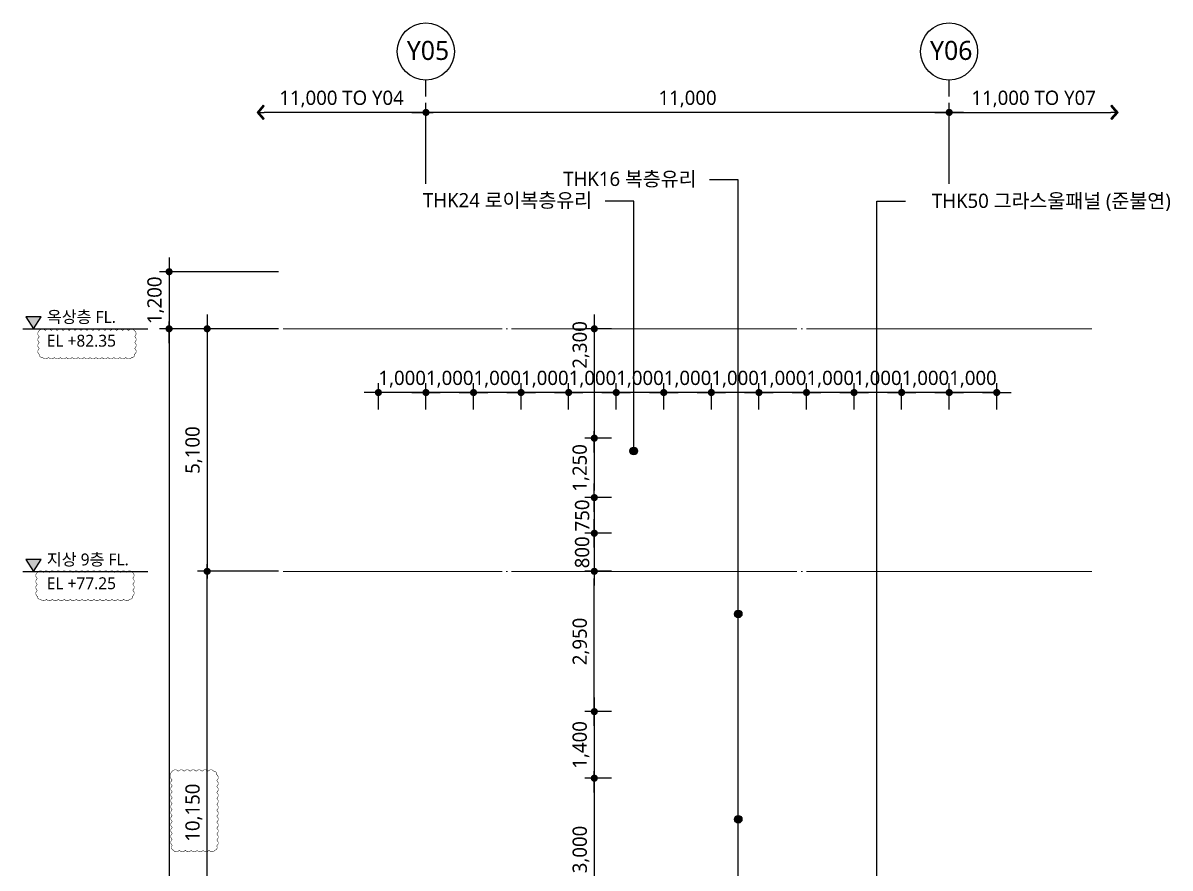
# Model space of a CAD drawing. Header units: millimetres. Extents: x -420989 to -259189, y -1306565 to -1134794.
# Drawn here: x -315923 to -291807, y -1152834 to -1135062 of the extents above; entities that cross this region are included whole.
import ezdxf
from ezdxf.enums import TextEntityAlignment as Align

# ---------------------------------------------------------------- set-up
doc = ezdxf.new("R2010")
doc.units = ezdxf.units.MM
doc.header["$LTSCALE"] = 100
doc.header["$MEASUREMENT"] = 0
doc.linetypes.add('CEN', pattern=[62, 60, -1, 0, -1])
doc.layers.get('0').update_dxf_attribs({"linetype": 'CONTINUOUS'})
for name, color, linetype in [('7-지시선', 7, 'CONTINUOUS'), ('A-DIMS', 7, 'CONTINUOUS'), ('SYMB', 7, 'CONTINUOUS'), ('TEXT', 4, 'CONTINUOUS')]:
    doc.layers.add(name, color=color, linetype=linetype)
for name, color, linetype, lineweight in [('A-AXIS-BUBL', 7, 'CONTINUOUS', 25), ('A-AXIS-LINE', 1, 'CEN', 15), ('A-MKXS-TEXT1', 3, 'CONTINUOUS', 25), ('A-MKXX-SYMB', 7, 'CONTINUOUS', 25), ('A-XXXX-SYMB', 7, 'CONTINUOUS', 25), ('A-XXXX-TXT2', 3, 'CONTINUOUS', 25), ('REV-202205', 20, 'CONTINUOUS', 25)]:
    doc.layers.add(name, color=color, linetype=linetype, lineweight=lineweight)
doc.styles.add('HY울릉도L', font='')
doc.styles.add('맑은고딕', font='malgun.ttf')
doc.styles.get('HY울릉도L').set_extended_font_data('HYwulM')
doc.dimstyles.new('CDIM', dxfattribs={"dimtxt": 3, "dimasz": 1.5, "dimexe": 2, "dimexo": 1, "dimgap": 1, "dimtad": 1, "dimdec": 0, "dimrnd": 0.5, "dimzin": 0, "dimdsep": 32, "dimlunit": 6, "dimtxsty": 'HY울릉도L', "dimblk1": '_CIDOT', "dimblk2": '_CIDOT', "dimsah": 1, "dimcen": 5.5, "dimclrd": 2, "dimclre": 2, "dimclrt": 7, "dimadec": 0, "dimazin": 0, "dimtfac": 1, "dimtdec": 0, "dimtix": 1, "dimtmove": 2, "dimatfit": 1, "dimldrblk": '_CIDOT', "dimfxl": 1, "dimtolj": 1, "dimtzin": 0, "dimlwd": -1, "dimarcsym": 0})

# ---------------------------------------------------------------- blocks, each defined once
blk = doc.blocks.new('_CIDOT')
at = {"color": 0, "linetype": 'ByBlock'}
blk.add_line((2, 0), (-1, 0), dxfattribs=at)
at = {"color": 0, "linetype": 'ByBlock', "const_width": 0.5}
blk.add_lwpolyline([(-0.25, 0, 1), (0.25, 0, 1)], format="xyb", close=True, dxfattribs=at)
blk = doc.blocks.new('*D91')
at = {"layer": 'A-DIMS', "lineweight": -2, "transparency": 16777216}
for p, q in [((-303550, -1150944), (-304111, -1150944)), ((-303550, -1153944), (-304111, -1153944))]:
    blk.add_line(p, q, dxfattribs=at)
at = {"layer": 'A-DIMS', "transparency": 16777216}
blk.add_line((-303911, -1151094), (-303911, -1153794), dxfattribs=at)
at = {"layer": 'A-DIMS', "transparency": 16777216, "xscale": 150, "yscale": 150, "zscale": 150}
for p, rotation in [((-303911, -1150944), 89.99934911765662), ((-303911, -1153944), 269.9993491176566)]:
    blk.add_blockref('_CIDOT', p, dxfattribs=dict(at, rotation=rotation))
at = {"layer": 'A-DIMS', "color": 3, "transparency": 16777216, "insert": (-304191, -1152444), "char_height": 300, "attachment_point": 5, "rotation": 89.9993, "style": '맑은고딕'}
blk.add_mtext('\\A1;3,000', dxfattribs=at)
blk = doc.blocks.new('*D92')
at = {"layer": 'A-DIMS', "lineweight": -2, "transparency": 16777216}
for p, q in [((-303550, -1149544), (-304111, -1149544)), ((-303550, -1150944), (-304111, -1150944))]:
    blk.add_line(p, q, dxfattribs=at)
at = {"layer": 'A-DIMS', "transparency": 16777216}
blk.add_line((-303911, -1149694), (-303911, -1150794), dxfattribs=at)
at = {"layer": 'A-DIMS', "transparency": 16777216, "xscale": 150, "yscale": 150, "zscale": 150}
for p, rotation in [((-303911, -1149544), 89.99934911765662), ((-303911, -1150944), 269.9993491176566)]:
    blk.add_blockref('_CIDOT', p, dxfattribs=dict(at, rotation=rotation))
at = {"layer": 'A-DIMS', "color": 3, "transparency": 16777216, "insert": (-304192, -1150244), "char_height": 300, "attachment_point": 5, "rotation": 89.9993, "style": '맑은고딕'}
blk.add_mtext('\\A1;1,400', dxfattribs=at)
blk = doc.blocks.new('*D93')
at = {"layer": 'A-DIMS', "lineweight": -2, "transparency": 16777216}
for p, q in [((-303550, -1146594), (-304111, -1146594)), ((-303550, -1149544), (-304111, -1149544))]:
    blk.add_line(p, q, dxfattribs=at)
at = {"layer": 'A-DIMS', "transparency": 16777216}
blk.add_line((-303911, -1149394), (-303911, -1146744), dxfattribs=at)
at = {"layer": 'A-DIMS', "transparency": 16777216, "xscale": 150, "yscale": 150, "zscale": 150}
for p, rotation in [((-303911, -1146594), 90), ((-303911, -1149544), 270)]:
    blk.add_blockref('_CIDOT', p, dxfattribs=dict(at, rotation=rotation))
at = {"layer": 'A-DIMS', "color": 3, "transparency": 16777216, "insert": (-304191, -1148069), "char_height": 300, "attachment_point": 5, "rotation": 90, "style": '맑은고딕'}
blk.add_mtext('\\A1;2,950', dxfattribs=at)
blk = doc.blocks.new('*D94')
at = {"layer": 'A-DIMS', "lineweight": -2, "transparency": 16777216}
for p, q in [((-303550, -1143794), (-304111, -1143794)), ((-303550, -1145044), (-304111, -1145044))]:
    blk.add_line(p, q, dxfattribs=at)
at = {"layer": 'A-DIMS', "transparency": 16777216}
blk.add_line((-303911, -1143944), (-303911, -1144894), dxfattribs=at)
at = {"layer": 'A-DIMS', "transparency": 16777216, "xscale": 150, "yscale": 150, "zscale": 150}
for p, rotation in [((-303911, -1143794), 89.99934911765662), ((-303911, -1145044), 269.9993491176566)]:
    blk.add_blockref('_CIDOT', p, dxfattribs=dict(at, rotation=rotation))
at = {"layer": 'A-DIMS', "color": 3, "transparency": 16777216, "insert": (-304192, -1144419), "char_height": 300, "attachment_point": 5, "rotation": 89.9993, "style": '맑은고딕'}
blk.add_mtext('\\A1;1,250', dxfattribs=at)
blk = doc.blocks.new('*D95')
at = {"layer": 'A-DIMS', "transparency": 16777216}
for p, q in [((-303911, -1144894), (-303911, -1144744)), ((-303911, -1145044), (-303911, -1145794)), ((-303911, -1145944), (-303911, -1146094))]:
    blk.add_line(p, q, dxfattribs=at)
at = {"layer": 'A-DIMS', "lineweight": -2, "transparency": 16777216}
for p, q in [((-303550, -1145044), (-304111, -1145044)), ((-303550, -1145794), (-304111, -1145794))]:
    blk.add_line(p, q, dxfattribs=at)
at = {"layer": 'A-DIMS', "transparency": 16777216, "xscale": 150, "yscale": 150, "zscale": 150}
for p, rotation in [((-303911, -1145044), 269.9993491176566), ((-303911, -1145794), 89.9993491176566)]:
    blk.add_blockref('_CIDOT', p, dxfattribs=dict(at, rotation=rotation))
at = {"layer": 'A-DIMS', "color": 3, "transparency": 16777216, "insert": (-304166, -1145419), "char_height": 300, "attachment_point": 5, "rotation": 89.9993, "style": '맑은고딕'}
blk.add_mtext('\\A1;750', dxfattribs=at)
blk = doc.blocks.new('*D98')
at = {"layer": 'A-DIMS', "transparency": 16777216}
for p, q in [((-300600, -1142834), (-300750, -1142834)), ((-299450, -1142834), (-300450, -1142834)), ((-299300, -1142834), (-299150, -1142834))]:
    blk.add_line(p, q, dxfattribs=at)
at = {"layer": 'A-DIMS', "lineweight": -2, "transparency": 16777216}
for p, q in [((-300450, -1143194), (-300450, -1142634)), ((-299450, -1143194), (-299450, -1142634))]:
    blk.add_line(p, q, dxfattribs=at)
at = {"layer": 'A-DIMS', "transparency": 16777216, "xscale": 150, "yscale": 150, "zscale": 150}
blk.add_blockref('_CIDOT', (-300450, -1142834), dxfattribs=at)
at = {"layer": 'A-DIMS', "transparency": 16777216, "xscale": 150, "yscale": 150, "zscale": 150, "rotation": 180}
blk.add_blockref('_CIDOT', (-299450, -1142834), dxfattribs=at)
at = {"layer": 'A-DIMS', "color": 3, "transparency": 16777216, "insert": (-299950, -1142553), "char_height": 300, "attachment_point": 5, "style": '맑은고딕'}
blk.add_mtext('\\A1;1,000', dxfattribs=at)
blk = doc.blocks.new('*D99')
at = {"layer": 'A-DIMS', "transparency": 16777216}
for p, q in [((-299600, -1142834), (-299750, -1142834)), ((-298450, -1142834), (-299450, -1142834)), ((-298300, -1142834), (-298150, -1142834))]:
    blk.add_line(p, q, dxfattribs=at)
at = {"layer": 'A-DIMS', "lineweight": -2, "transparency": 16777216}
for p, q in [((-299450, -1143194), (-299450, -1142634)), ((-298450, -1143194), (-298450, -1142634))]:
    blk.add_line(p, q, dxfattribs=at)
at = {"layer": 'A-DIMS', "transparency": 16777216, "xscale": 150, "yscale": 150, "zscale": 150}
blk.add_blockref('_CIDOT', (-299450, -1142834), dxfattribs=at)
at = {"layer": 'A-DIMS', "transparency": 16777216, "xscale": 150, "yscale": 150, "zscale": 150, "rotation": 180}
blk.add_blockref('_CIDOT', (-298450, -1142834), dxfattribs=at)
at = {"layer": 'A-DIMS', "color": 3, "transparency": 16777216, "insert": (-298950, -1142553), "char_height": 300, "attachment_point": 5, "style": '맑은고딕'}
blk.add_mtext('\\A1;1,000', dxfattribs=at)
blk = doc.blocks.new('*D100')
at = {"layer": 'A-DIMS', "transparency": 16777216}
for p, q in [((-298600, -1142834), (-298750, -1142834)), ((-297450, -1142834), (-298450, -1142834)), ((-297300, -1142834), (-297150, -1142834))]:
    blk.add_line(p, q, dxfattribs=at)
at = {"layer": 'A-DIMS', "lineweight": -2, "transparency": 16777216}
for p, q in [((-298450, -1143194), (-298450, -1142634)), ((-297450, -1143194), (-297450, -1142634))]:
    blk.add_line(p, q, dxfattribs=at)
at = {"layer": 'A-DIMS', "transparency": 16777216, "xscale": 150, "yscale": 150, "zscale": 150}
blk.add_blockref('_CIDOT', (-298450, -1142834), dxfattribs=at)
at = {"layer": 'A-DIMS', "transparency": 16777216, "xscale": 150, "yscale": 150, "zscale": 150, "rotation": 180}
blk.add_blockref('_CIDOT', (-297450, -1142834), dxfattribs=at)
at = {"layer": 'A-DIMS', "color": 3, "transparency": 16777216, "insert": (-297950, -1142553), "char_height": 300, "attachment_point": 5, "style": '맑은고딕'}
blk.add_mtext('\\A1;1,000', dxfattribs=at)
blk = doc.blocks.new('*D101')
at = {"layer": 'A-DIMS', "transparency": 16777216}
for p, q in [((-297600, -1142834), (-297750, -1142834)), ((-296450, -1142834), (-297450, -1142834)), ((-296300, -1142834), (-296150, -1142834))]:
    blk.add_line(p, q, dxfattribs=at)
at = {"layer": 'A-DIMS', "lineweight": -2, "transparency": 16777216}
for p, q in [((-297450, -1143194), (-297450, -1142634)), ((-296450, -1143194), (-296450, -1142634))]:
    blk.add_line(p, q, dxfattribs=at)
at = {"layer": 'A-DIMS', "transparency": 16777216, "xscale": 150, "yscale": 150, "zscale": 150}
blk.add_blockref('_CIDOT', (-297450, -1142834), dxfattribs=at)
at = {"layer": 'A-DIMS', "transparency": 16777216, "xscale": 150, "yscale": 150, "zscale": 150, "rotation": 180}
blk.add_blockref('_CIDOT', (-296450, -1142834), dxfattribs=at)
at = {"layer": 'A-DIMS', "color": 3, "transparency": 16777216, "insert": (-296950, -1142553), "char_height": 300, "attachment_point": 5, "style": '맑은고딕'}
blk.add_mtext('\\A1;1,000', dxfattribs=at)
blk = doc.blocks.new('*D102')
at = {"layer": 'A-DIMS', "transparency": 16777216}
for p, q in [((-307600, -1142834), (-307750, -1142834)), ((-306450, -1142834), (-307450, -1142834)), ((-306300, -1142834), (-306150, -1142834))]:
    blk.add_line(p, q, dxfattribs=at)
at = {"layer": 'A-DIMS', "lineweight": -2, "transparency": 16777216}
for p, q in [((-307450, -1143194), (-307450, -1142634)), ((-306450, -1143194), (-306450, -1142634))]:
    blk.add_line(p, q, dxfattribs=at)
at = {"layer": 'A-DIMS', "transparency": 16777216, "xscale": 150, "yscale": 150, "zscale": 150}
blk.add_blockref('_CIDOT', (-307450, -1142834), dxfattribs=at)
at = {"layer": 'A-DIMS', "transparency": 16777216, "xscale": 150, "yscale": 150, "zscale": 150, "rotation": 180}
blk.add_blockref('_CIDOT', (-306450, -1142834), dxfattribs=at)
at = {"layer": 'A-DIMS', "color": 3, "transparency": 16777216, "insert": (-306950, -1142553), "char_height": 300, "attachment_point": 5, "style": '맑은고딕'}
blk.add_mtext('\\A1;1,000', dxfattribs=at)
blk = doc.blocks.new('*D103')
at = {"layer": 'A-DIMS', "transparency": 16777216}
for p, q in [((-306600, -1142834), (-306750, -1142834)), ((-305450, -1142834), (-306450, -1142834)), ((-305300, -1142834), (-305150, -1142834))]:
    blk.add_line(p, q, dxfattribs=at)
at = {"layer": 'A-DIMS', "lineweight": -2, "transparency": 16777216}
for p, q in [((-306450, -1143194), (-306450, -1142634)), ((-305450, -1143194), (-305450, -1142634))]:
    blk.add_line(p, q, dxfattribs=at)
at = {"layer": 'A-DIMS', "transparency": 16777216, "xscale": 150, "yscale": 150, "zscale": 150}
blk.add_blockref('_CIDOT', (-306450, -1142834), dxfattribs=at)
at = {"layer": 'A-DIMS', "transparency": 16777216, "xscale": 150, "yscale": 150, "zscale": 150, "rotation": 180}
blk.add_blockref('_CIDOT', (-305450, -1142834), dxfattribs=at)
at = {"layer": 'A-DIMS', "color": 3, "transparency": 16777216, "insert": (-305950, -1142553), "char_height": 300, "attachment_point": 5, "style": '맑은고딕'}
blk.add_mtext('\\A1;1,000', dxfattribs=at)
blk = doc.blocks.new('*D104')
at = {"layer": 'A-DIMS', "transparency": 16777216}
for p, q in [((-305600, -1142834), (-305750, -1142834)), ((-304450, -1142834), (-305450, -1142834)), ((-304300, -1142834), (-304150, -1142834))]:
    blk.add_line(p, q, dxfattribs=at)
at = {"layer": 'A-DIMS', "lineweight": -2, "transparency": 16777216}
for p, q in [((-305450, -1143194), (-305450, -1142634)), ((-304450, -1143194), (-304450, -1142634))]:
    blk.add_line(p, q, dxfattribs=at)
at = {"layer": 'A-DIMS', "transparency": 16777216, "xscale": 150, "yscale": 150, "zscale": 150}
blk.add_blockref('_CIDOT', (-305450, -1142834), dxfattribs=at)
at = {"layer": 'A-DIMS', "transparency": 16777216, "xscale": 150, "yscale": 150, "zscale": 150, "rotation": 180}
blk.add_blockref('_CIDOT', (-304450, -1142834), dxfattribs=at)
at = {"layer": 'A-DIMS', "color": 3, "transparency": 16777216, "insert": (-304950, -1142553), "char_height": 300, "attachment_point": 5, "style": '맑은고딕'}
blk.add_mtext('\\A1;1,000', dxfattribs=at)
blk = doc.blocks.new('*D105')
at = {"layer": 'A-DIMS', "transparency": 16777216}
for p, q in [((-304600, -1142834), (-304750, -1142834)), ((-303450, -1142834), (-304450, -1142834)), ((-303300, -1142834), (-303150, -1142834))]:
    blk.add_line(p, q, dxfattribs=at)
at = {"layer": 'A-DIMS', "lineweight": -2, "transparency": 16777216}
for p, q in [((-304450, -1143194), (-304450, -1142634)), ((-303450, -1143194), (-303450, -1142634))]:
    blk.add_line(p, q, dxfattribs=at)
at = {"layer": 'A-DIMS', "transparency": 16777216, "xscale": 150, "yscale": 150, "zscale": 150}
blk.add_blockref('_CIDOT', (-304450, -1142834), dxfattribs=at)
at = {"layer": 'A-DIMS', "transparency": 16777216, "xscale": 150, "yscale": 150, "zscale": 150, "rotation": 180}
blk.add_blockref('_CIDOT', (-303450, -1142834), dxfattribs=at)
at = {"layer": 'A-DIMS', "color": 3, "transparency": 16777216, "insert": (-303950, -1142553), "char_height": 300, "attachment_point": 5, "style": '맑은고딕'}
blk.add_mtext('\\A1;1,000', dxfattribs=at)
blk = doc.blocks.new('*D106')
at = {"layer": 'A-DIMS', "transparency": 16777216}
for p, q in [((-308600, -1142834), (-308750, -1142834)), ((-307450, -1142834), (-308450, -1142834)), ((-307300, -1142834), (-307150, -1142834))]:
    blk.add_line(p, q, dxfattribs=at)
at = {"layer": 'A-DIMS', "lineweight": -2, "transparency": 16777216}
for p, q in [((-308450, -1143194), (-308450, -1142634)), ((-307450, -1143194), (-307450, -1142634))]:
    blk.add_line(p, q, dxfattribs=at)
at = {"layer": 'A-DIMS', "transparency": 16777216, "xscale": 150, "yscale": 150, "zscale": 150}
blk.add_blockref('_CIDOT', (-308450, -1142834), dxfattribs=at)
at = {"layer": 'A-DIMS', "transparency": 16777216, "xscale": 150, "yscale": 150, "zscale": 150, "rotation": 180}
blk.add_blockref('_CIDOT', (-307450, -1142834), dxfattribs=at)
at = {"layer": 'A-DIMS', "color": 3, "transparency": 16777216, "insert": (-307950, -1142553), "char_height": 300, "attachment_point": 5, "style": '맑은고딕'}
blk.add_mtext('\\A1;1,000', dxfattribs=at)
blk = doc.blocks.new('*D107')
at = {"layer": 'A-DIMS', "transparency": 16777216}
for p, q in [((-296600, -1142834), (-296750, -1142834)), ((-295450, -1142834), (-296450, -1142834)), ((-295300, -1142834), (-295150, -1142834))]:
    blk.add_line(p, q, dxfattribs=at)
at = {"layer": 'A-DIMS', "lineweight": -2, "transparency": 16777216}
for p, q in [((-296450, -1143194), (-296450, -1142634)), ((-295450, -1143194), (-295450, -1142634))]:
    blk.add_line(p, q, dxfattribs=at)
at = {"layer": 'A-DIMS', "transparency": 16777216, "xscale": 150, "yscale": 150, "zscale": 150}
blk.add_blockref('_CIDOT', (-296450, -1142834), dxfattribs=at)
at = {"layer": 'A-DIMS', "transparency": 16777216, "xscale": 150, "yscale": 150, "zscale": 150, "rotation": 180}
blk.add_blockref('_CIDOT', (-295450, -1142834), dxfattribs=at)
at = {"layer": 'A-DIMS', "color": 3, "transparency": 16777216, "insert": (-295950, -1142553), "char_height": 300, "attachment_point": 5, "style": '맑은고딕'}
blk.add_mtext('\\A1;1,000', dxfattribs=at)
blk = doc.blocks.new('*D108')
at = {"layer": 'A-DIMS', "transparency": 16777216}
for p, q in [((-303600, -1142834), (-303750, -1142834)), ((-302450, -1142834), (-303450, -1142834)), ((-302300, -1142834), (-302150, -1142834))]:
    blk.add_line(p, q, dxfattribs=at)
at = {"layer": 'A-DIMS', "lineweight": -2, "transparency": 16777216}
for p, q in [((-303450, -1143194), (-303450, -1142634)), ((-302450, -1143194), (-302450, -1142634))]:
    blk.add_line(p, q, dxfattribs=at)
at = {"layer": 'A-DIMS', "transparency": 16777216, "xscale": 150, "yscale": 150, "zscale": 150}
blk.add_blockref('_CIDOT', (-303450, -1142834), dxfattribs=at)
at = {"layer": 'A-DIMS', "transparency": 16777216, "xscale": 150, "yscale": 150, "zscale": 150, "rotation": 180}
blk.add_blockref('_CIDOT', (-302450, -1142834), dxfattribs=at)
at = {"layer": 'A-DIMS', "color": 3, "transparency": 16777216, "insert": (-302950, -1142553), "char_height": 300, "attachment_point": 5, "style": '맑은고딕'}
blk.add_mtext('\\A1;1,000', dxfattribs=at)
blk = doc.blocks.new('*D109')
at = {"layer": 'A-DIMS', "transparency": 16777216}
for p, q in [((-302600, -1142834), (-302750, -1142834)), ((-301450, -1142834), (-302450, -1142834)), ((-301300, -1142834), (-301150, -1142834))]:
    blk.add_line(p, q, dxfattribs=at)
at = {"layer": 'A-DIMS', "lineweight": -2, "transparency": 16777216}
for p, q in [((-302450, -1143194), (-302450, -1142634)), ((-301450, -1143194), (-301450, -1142634))]:
    blk.add_line(p, q, dxfattribs=at)
at = {"layer": 'A-DIMS', "transparency": 16777216, "xscale": 150, "yscale": 150, "zscale": 150}
blk.add_blockref('_CIDOT', (-302450, -1142834), dxfattribs=at)
at = {"layer": 'A-DIMS', "transparency": 16777216, "xscale": 150, "yscale": 150, "zscale": 150, "rotation": 180}
blk.add_blockref('_CIDOT', (-301450, -1142834), dxfattribs=at)
at = {"layer": 'A-DIMS', "color": 3, "transparency": 16777216, "insert": (-301950, -1142553), "char_height": 300, "attachment_point": 5, "style": '맑은고딕'}
blk.add_mtext('\\A1;1,000', dxfattribs=at)
blk = doc.blocks.new('*D110')
at = {"layer": 'A-DIMS', "transparency": 16777216}
for p, q in [((-301600, -1142834), (-301750, -1142834)), ((-300450, -1142834), (-301450, -1142834)), ((-300300, -1142834), (-300150, -1142834))]:
    blk.add_line(p, q, dxfattribs=at)
at = {"layer": 'A-DIMS', "lineweight": -2, "transparency": 16777216}
for p, q in [((-301450, -1143194), (-301450, -1142634)), ((-300450, -1143194), (-300450, -1142634))]:
    blk.add_line(p, q, dxfattribs=at)
at = {"layer": 'A-DIMS', "transparency": 16777216, "xscale": 150, "yscale": 150, "zscale": 150}
blk.add_blockref('_CIDOT', (-301450, -1142834), dxfattribs=at)
at = {"layer": 'A-DIMS', "transparency": 16777216, "xscale": 150, "yscale": 150, "zscale": 150, "rotation": 180}
blk.add_blockref('_CIDOT', (-300450, -1142834), dxfattribs=at)
at = {"layer": 'A-DIMS', "color": 3, "transparency": 16777216, "insert": (-300950, -1142553), "char_height": 300, "attachment_point": 5, "style": '맑은고딕'}
blk.add_mtext('\\A1;1,000', dxfattribs=at)
blk = doc.blocks.new('ARROW2')
blk.add_lwpolyline([(-1, 0.87), (-0.26, 0), (-1, -0.87), (-0.85, -1), (0, 0), (-0.85, 1)], close=True)
for points in [[(-1, 0.87), (-0.85, 1), (-0.26, 0), (0, 0)], [(-0.26, 0), (0, 0), (-1, -0.87), (-0.85, -1)]]:
    blk.add_solid(points)
at = {"layer": 'A-XXXX-SYMB'}
blk.add_line((0, 0), (-1, 0), dxfattribs=at)
blk = doc.blocks.new('*D111')
at = {"layer": 'A-DIMS', "lineweight": -2, "transparency": 16777216}
blk.add_line((-310550, -1141494), (-313050, -1141494), dxfattribs=at)
at = {"layer": 'A-DIMS', "transparency": 16777216}
blk.add_line((-312850, -1141644), (-312850, -1182894), dxfattribs=at)
at = {"layer": 'A-DIMS', "transparency": 16777216, "xscale": 150, "yscale": 150, "zscale": 150}
for name, p, rotation in [('_CIDOT', (-312850, -1141494), 90), ('ARROW2', (-312850, -1183044), 270)]:
    blk.add_blockref(name, p, dxfattribs=dict(at, rotation=rotation))
at = {"layer": 'A-DIMS', "color": 3, "transparency": 16777216, "insert": (-313131, -1162269), "char_height": 300, "attachment_point": 5, "rotation": 90, "style": '맑은고딕'}
blk.add_mtext('\\A1;76,500', dxfattribs=at)
blk = doc.blocks.new('*D116')
at = {"layer": 'A-DIMS', "lineweight": -2, "transparency": 16777216}
for p, q in [((-310550, -1146594), (-312250, -1146594)), ((-310550, -1156744), (-312250, -1156744))]:
    blk.add_line(p, q, dxfattribs=at)
at = {"layer": 'A-DIMS', "transparency": 16777216}
blk.add_line((-312050, -1156594), (-312050, -1146744), dxfattribs=at)
at = {"layer": 'A-DIMS', "transparency": 16777216, "xscale": 150, "yscale": 150, "zscale": 150}
for p, rotation in [((-312050, -1146594), 90), ((-312050, -1156744), 270)]:
    blk.add_blockref('_CIDOT', p, dxfattribs=dict(at, rotation=rotation))
at = {"layer": 'A-DIMS', "color": 3, "transparency": 16777216, "insert": (-312331, -1151669), "char_height": 300, "attachment_point": 5, "rotation": 90, "style": '맑은고딕'}
blk.add_mtext('\\A1;10,150', dxfattribs=at)
blk = doc.blocks.new('*D117')
at = {"layer": 'A-DIMS', "lineweight": -2, "transparency": 16777216}
for p, q in [((-310550, -1141494), (-312250, -1141494)), ((-310550, -1146594), (-312250, -1146594))]:
    blk.add_line(p, q, dxfattribs=at)
at = {"layer": 'A-DIMS', "transparency": 16777216}
blk.add_line((-312050, -1141644), (-312050, -1146444), dxfattribs=at)
at = {"layer": 'A-DIMS', "transparency": 16777216, "xscale": 150, "yscale": 150, "zscale": 150}
for p, rotation in [((-312050, -1141494), 90), ((-312050, -1146594), 270)]:
    blk.add_blockref('_CIDOT', p, dxfattribs=dict(at, rotation=rotation))
at = {"layer": 'A-DIMS', "color": 3, "transparency": 16777216, "insert": (-312331, -1144044), "char_height": 300, "attachment_point": 5, "rotation": 90, "style": '맑은고딕'}
blk.add_mtext('\\A1;5,100', dxfattribs=at)
blk = doc.blocks.new('*D118')
at = {"layer": 'A-DIMS', "lineweight": -2, "transparency": 16777216}
for p, q in [((-307450, -1138444), (-307450, -1136744)), ((-296450, -1138444), (-296450, -1136744))]:
    blk.add_line(p, q, dxfattribs=at)
at = {"layer": 'A-DIMS', "transparency": 16777216}
blk.add_line((-296600, -1136944), (-307300, -1136944), dxfattribs=at)
at = {"layer": 'A-DIMS', "transparency": 16777216, "xscale": 150, "yscale": 150, "zscale": 150, "rotation": 180}
blk.add_blockref('_CIDOT', (-307450, -1136944), dxfattribs=at)
at = {"layer": 'A-DIMS', "transparency": 16777216, "xscale": 150, "yscale": 150, "zscale": 150}
blk.add_blockref('_CIDOT', (-296450, -1136944), dxfattribs=at)
at = {"layer": 'A-DIMS', "color": 3, "transparency": 16777216, "insert": (-301950, -1136663), "char_height": 300, "attachment_point": 5, "style": '맑은고딕'}
blk.add_mtext('\\A1;11,000', dxfattribs=at)
blk = doc.blocks.new('*D149')
at = {"layer": 'A-DIMS', "lineweight": -2, "transparency": 16777216}
blk.add_line((-296450, -1138444), (-296450, -1136744), dxfattribs=at)
at = {"layer": 'A-DIMS', "transparency": 16777216}
blk.add_line((-296300, -1136944), (-293050, -1136944), dxfattribs=at)
at = {"layer": 'A-DIMS', "transparency": 16777216, "xscale": 150, "yscale": 150, "zscale": 150}
blk.add_blockref('ARROW2', (-292900, -1136944), dxfattribs=at)
at = {"layer": 'A-DIMS', "transparency": 16777216, "xscale": 150, "yscale": 150, "zscale": 150, "rotation": 180}
blk.add_blockref('_CIDOT', (-296450, -1136944), dxfattribs=at)
at = {"layer": 'A-DIMS', "color": 3, "transparency": 16777216, "insert": (-294675, -1136663), "char_height": 300, "attachment_point": 5, "style": '맑은고딕'}
blk.add_mtext('\\A1;11,000 TO Y07', dxfattribs=at)
blk = doc.blocks.new('*D150')
at = {"layer": 'A-DIMS', "lineweight": -2, "transparency": 16777216}
blk.add_line((-307450, -1138444), (-307450, -1136744), dxfattribs=at)
at = {"layer": 'A-DIMS', "transparency": 16777216}
blk.add_line((-307600, -1136944), (-310850, -1136944), dxfattribs=at)
at = {"layer": 'A-DIMS', "transparency": 16777216, "xscale": 150, "yscale": 150, "zscale": 150, "rotation": 180}
blk.add_blockref('ARROW2', (-311000, -1136944), dxfattribs=at)
at = {"layer": 'A-DIMS', "transparency": 16777216, "xscale": 150, "yscale": 150, "zscale": 150}
blk.add_blockref('_CIDOT', (-307450, -1136944), dxfattribs=at)
at = {"layer": 'A-DIMS', "color": 3, "transparency": 16777216, "insert": (-309225, -1136663), "char_height": 300, "attachment_point": 5, "style": '맑은고딕'}
blk.add_mtext('\\A1;11,000 TO Y04', dxfattribs=at)
blk = doc.blocks.new('입단면LEVEL1')
at = {"layer": 'SYMB', "linetype": 'ByBlock'}
blk.add_line((0, 0), (26.26, 0), dxfattribs=at)
blk.add_lwpolyline([(0.64, 2.5), (2.24, 0), (3.84, 2.5)], close=True, dxfattribs=at)
blk.add_solid([(0.64, 2.5), (3.84, 2.5), (2.24, 0)], dxfattribs=at)
at = {"layer": 'TEXT', "style": '맑은고딕'}
for tag, p in [('층레벨', (5.03, 1.28)), ('LEVEL', (5.85, -2.99))]:
    blk.add_attdef(tag, p, '', height=2.5, dxfattribs=at)
blk = doc.blocks.new('*D296')
at = {"layer": 'A-DIMS', "lineweight": -2, "transparency": 16777216}
for p, q in [((-303550, -1141494), (-304111, -1141494)), ((-303550, -1143794), (-304111, -1143794))]:
    blk.add_line(p, q, dxfattribs=at)
at = {"layer": 'A-DIMS', "transparency": 16777216}
blk.add_line((-303911, -1141644), (-303911, -1143644), dxfattribs=at)
at = {"layer": 'A-DIMS', "transparency": 16777216, "xscale": 150, "yscale": 150, "zscale": 150}
for p, rotation in [((-303911, -1141494), 89.99934911765662), ((-303911, -1143794), 269.9993491176566)]:
    blk.add_blockref('_CIDOT', p, dxfattribs=dict(at, rotation=rotation))
at = {"layer": 'A-DIMS', "color": 3, "transparency": 16777216, "insert": (-304191, -1141833), "char_height": 300, "attachment_point": 5, "rotation": 89.9993, "style": '맑은고딕'}
blk.add_mtext('\\A1;2,300', dxfattribs=at)
blk = doc.blocks.new('*D439')
at = {"layer": 'A-DIMS', "lineweight": -2, "transparency": 16777216}
for p, q in [((-310550, -1140294), (-313050, -1140294)), ((-310550, -1141494), (-313050, -1141494))]:
    blk.add_line(p, q, dxfattribs=at)
at = {"layer": 'A-DIMS', "transparency": 16777216}
blk.add_line((-312850, -1140444), (-312850, -1141344), dxfattribs=at)
at = {"layer": 'A-DIMS', "transparency": 16777216, "xscale": 150, "yscale": 150, "zscale": 150}
for p, rotation in [((-312850, -1140294), 90), ((-312850, -1141494), 270)]:
    blk.add_blockref('_CIDOT', p, dxfattribs=dict(at, rotation=rotation))
at = {"layer": 'A-DIMS', "color": 3, "transparency": 16777216, "insert": (-313131, -1140894), "char_height": 300, "attachment_point": 5, "rotation": 90, "style": '맑은고딕'}
blk.add_mtext('\\A1;1,200', dxfattribs=at)
blk = doc.blocks.new('*D472')
at = {"layer": 'A-DIMS', "transparency": 16777216}
for p, q in [((-303911, -1145644), (-303911, -1145494)), ((-303911, -1145794), (-303911, -1146594)), ((-303911, -1146744), (-303911, -1146894))]:
    blk.add_line(p, q, dxfattribs=at)
at = {"layer": 'A-DIMS', "lineweight": -2, "transparency": 16777216}
for p, q in [((-303550, -1145794), (-304111, -1145794)), ((-303550, -1146594), (-304111, -1146594))]:
    blk.add_line(p, q, dxfattribs=at)
at = {"layer": 'A-DIMS', "transparency": 16777216, "xscale": 150, "yscale": 150, "zscale": 150}
for p, rotation in [((-303911, -1145794), 270), ((-303911, -1146594), 90)]:
    blk.add_blockref('_CIDOT', p, dxfattribs=dict(at, rotation=rotation))
at = {"layer": 'A-DIMS', "color": 3, "transparency": 16777216, "insert": (-304166, -1146194), "char_height": 300, "attachment_point": 5, "rotation": 90, "style": '맑은고딕'}
blk.add_mtext('\\A1;800', dxfattribs=at)

msp = doc.modelspace()

# ---------------------------------------------------------------- hatches: boundary and pattern name
at = {"layer": 'A-MKXX-SYMB'}
h = msp.add_hatch(color=256, dxfattribs=at)
edge = h.paths.add_edge_path()
edge.add_arc((-303082.8, -1144064), 80, 0, 360)
h = msp.add_hatch(color=256, dxfattribs=at)
edge = h.paths.add_edge_path()
edge.add_arc((-300886.1, -1147488.5), 80, 0, 360)
h = msp.add_hatch(color=256, dxfattribs=at)
edge = h.paths.add_edge_path()
edge.add_arc((-300886.1, -1151807), 80, 0, 360)

# ---------------------------------------------------------------- linework, layer by layer
at = {"layer": '7-지시선'}
for points in [[(-300886.1, -1181474.4), (-300886.1, -1138360.8), (-301486.1, -1138360.8)], [(-303082.8, -1144064), (-303082.8, -1138810.8), (-303682.8, -1138810.8)], [(-297969.3, -1168110.8), (-297969.3, -1138810.8), (-297369.3, -1138810.8)]]:
    msp.add_lwpolyline(points, dxfattribs=at)
at = {"layer": 'A-AXIS-BUBL', "ltscale": 0.2}
for p, q in [((-307450.3, -1136612.4), (-307450.3, -1136262.4)), ((-296450.3, -1136612.4), (-296450.3, -1136262.4))]:
    msp.add_line(p, q, dxfattribs=at)
for centre in [(-307452.9, -1135662.4), (-296452.9, -1135662.4)]:
    msp.add_circle(centre, 600, dxfattribs=at)
at = {"layer": 'A-AXIS-LINE'}
for p, q in [((-293450.3, -1141494.2), (-310450.3, -1141494.2)), ((-293450.3, -1146594.2), (-310450.3, -1146594.2))]:
    msp.add_line(p, q, dxfattribs=at)
at = {"layer": 'A-MKXX-SYMB'}
for centre in [(-303082.8, -1144064), (-300886.1, -1147488.5), (-300886.1, -1151807)]:
    msp.add_circle(centre, 80, dxfattribs=at)
at = {"layer": 'REV-202205', "const_width": 10}
for points in [[(-315577.3, -1141532.5, -0.5205671), (-315452.3, -1141532.5, -0.5205671), (-315327.3, -1141532.5, -0.5205671), (-315202.3, -1141532.5, -0.5205671), (-315077.3, -1141532.5, -0.5205671), (-314952.3, -1141532.5, -0.5205671), (-314827.3, -1141532.5, -0.5205671), (-314702.3, -1141532.5, -0.5205671), (-314577.3, -1141532.5, -0.5205671), (-314452.3, -1141532.5, -0.5205671), (-314327.3, -1141532.5, -0.5205671), (-314202.3, -1141532.5, -0.5205671), (-314077.3, -1141532.5, -0.5205671), (-313952.3, -1141532.5, -0.5205671), (-313827.3, -1141532.5, -0.5205671), (-313702.3, -1141532.5, -0.5205671), (-313577.3, -1141532.5, -0.5205671), (-313575.4, -1141655.6, -0.5205671), (-313575.4, -1141780.6, -0.5205671), (-313575.4, -1141905.6, -0.5205671), (-313575.4, -1142030.6, -0.5205671), (-313636.6, -1142094.4, -0.5205671), (-313761.6, -1142094.4, -0.5205671), (-313886.6, -1142094.4, -0.5205671), (-314011.6, -1142094.4, -0.5205671), (-314136.6, -1142094.4, -0.5205671), (-314261.6, -1142094.4, -0.5205671), (-314386.6, -1142094.4, -0.5205671), (-314511.6, -1142094.4, -0.5205671), (-314636.6, -1142094.4, -0.5205671), (-314761.6, -1142094.4, -0.5205671), (-314886.6, -1142094.4, -0.5205671), (-315011.6, -1142094.4, -0.5205671), (-315136.6, -1142094.4, -0.5205671), (-315261.6, -1142094.4, -0.5205671), (-315386.6, -1142094.4, -0.5205671), (-315511.6, -1142094.4, -0.5205671), (-315577.3, -1142035.2, -0.5205671), (-315577.3, -1141910.2, -0.5205671), (-315577.3, -1141785.2, -0.5205671), (-315577.3, -1141660.2, -0.5205671)], [(-315618.9, -1146617.3, -0.5205671), (-315493.9, -1146617.3, -0.5205671), (-315368.9, -1146617.3, -0.5205671), (-315243.9, -1146617.3, -0.5205671), (-315118.9, -1146617.3, -0.5205671), (-314993.9, -1146617.3, -0.5205671), (-314868.9, -1146617.3, -0.5205671), (-314743.9, -1146617.3, -0.5205671), (-314618.9, -1146617.3, -0.5205671), (-314493.9, -1146617.3, -0.5205671), (-314368.9, -1146617.3, -0.5205671), (-314243.9, -1146617.3, -0.5205671), (-314118.9, -1146617.3, -0.5205671), (-313993.9, -1146617.3, -0.5205671), (-313868.9, -1146617.3, -0.5205671), (-313743.9, -1146617.3, -0.5205671), (-313618.9, -1146617.3, -0.5205671), (-313617, -1146740.3, -0.5205671), (-313617, -1146865.3, -0.5205671), (-313617, -1146990.3, -0.5205671), (-313617, -1147115.3, -0.5205671), (-313678.1, -1147179.2, -0.5205671), (-313803.1, -1147179.2, -0.5205671), (-313928.1, -1147179.2, -0.5205671), (-314053.1, -1147179.2, -0.5205671), (-314178.1, -1147179.2, -0.5205671), (-314303.1, -1147179.2, -0.5205671), (-314428.1, -1147179.2, -0.5205671), (-314553.1, -1147179.2, -0.5205671), (-314678.1, -1147179.2, -0.5205671), (-314803.1, -1147179.2, -0.5205671), (-314928.1, -1147179.2, -0.5205671), (-315053.1, -1147179.2, -0.5205671), (-315178.1, -1147179.2, -0.5205671), (-315303.1, -1147179.2, -0.5205671), (-315428.1, -1147179.2, -0.5205671), (-315553.1, -1147179.2, -0.5205671), (-315618.9, -1147119.9, -0.5205671), (-315618.9, -1146994.9, -0.5205671), (-315618.9, -1146869.9, -0.5205671), (-315618.9, -1146744.9, -0.5205671)], [(-312782.3, -1150800.1, -0.5205671), (-312657.3, -1150800.1, -0.5205671), (-312532.3, -1150800.1, -0.5205671), (-312407.3, -1150800.1, -0.5205671), (-312282.3, -1150800.1, -0.5205671), (-312157.3, -1150800.1, -0.5205671), (-312032.3, -1150800.1, -0.5205671), (-311907.3, -1150800.1, -0.5205671), (-311850.2, -1150868, -0.5205671), (-311850.2, -1150993, -0.5205671), (-311850.2, -1151118, -0.5205671), (-311850.2, -1151243, -0.5205671), (-311850.2, -1151368, -0.5205671), (-311850.2, -1151493, -0.5205671), (-311850.2, -1151618, -0.5205671), (-311850.2, -1151743, -0.5205671), (-311850.2, -1151868, -0.5205671), (-311850.2, -1151993, -0.5205671), (-311850.2, -1152118, -0.5205671), (-311850.2, -1152243, -0.5205671), (-311850.2, -1152368, -0.5205671), (-311884.7, -1152458.4, -0.5205671), (-312009.7, -1152458.4, -0.5205671), (-312134.7, -1152458.4, -0.5205671), (-312259.7, -1152458.4, -0.5205671), (-312384.7, -1152458.4, -0.5205671), (-312509.7, -1152458.4, -0.5205671), (-312634.7, -1152458.4, -0.5205671), (-312759.7, -1152458.4, -0.5205671), (-312782.3, -1152356, -0.5205671), (-312782.3, -1152231, -0.5205671), (-312782.3, -1152106, -0.5205671), (-312782.3, -1151981, -0.5205671), (-312782.3, -1151856, -0.5205671), (-312782.3, -1151731, -0.5205671), (-312782.3, -1151606, -0.5205671), (-312782.3, -1151481, -0.5205671), (-312782.3, -1151356, -0.5205671), (-312782.3, -1151231, -0.5205671), (-312782.3, -1151106, -0.5205671), (-312782.3, -1150981, -0.5205671)]]:
    msp.add_lwpolyline(points, format="xyb", close=True, dxfattribs=at)

# ---------------------------------------------------------------- block references
at = {"layer": 'TEXT'}
ref = msp.add_blockref('입단면LEVEL1', (-315922.7, -1141494.2), dxfattribs=dict(at, xscale=100, yscale=100, zscale=100))
ref.add_attrib('층레벨', ' 옥상층 FL.', (-315506, -1141369.2, 0), dxfattribs={"height": 250, "style": '맑은고딕'})
ref.add_attrib('LEVEL', ' EL +82.35', (-315506, -1141869.2, 0), dxfattribs={"height": 250, "style": '맑은고딕'})
ref = msp.add_blockref('입단면LEVEL1', (-315922.7, -1146594.2), dxfattribs=dict(at, xscale=100, yscale=100, zscale=100))
ref.add_attrib('층레벨', ' 지상 9층 FL.', (-315506, -1146469.2, 0), dxfattribs={"height": 250, "style": '맑은고딕'})
ref.add_attrib('LEVEL', ' EL +77.25', (-315506, -1146969.2, 0), dxfattribs={"height": 250, "style": '맑은고딕'})

# ---------------------------------------------------------------- texts
at = {"layer": 'A-MKXS-TEXT1', "style": '맑은고딕'}
for s, p in [('THK16 복층유리', (-301761, -1138340.9)), ('THK24 로이복층유리', (-303957.7, -1138790.9)), ('THK50 그라스울패널 (준불연)', (-291791.3, -1138802.4))]:
    msp.add_text(s, height=300, dxfattribs=at).set_placement(p, align=Align.MIDDLE_RIGHT)
at = {"layer": 'A-XXXX-TXT2', "ltscale": 0.2, "style": '맑은고딕'}
for s, p in [('Y05', (-307407.6, -1135640.3)), ('Y06', (-296407.6, -1135640.3))]:
    msp.add_text(s, height=400, dxfattribs=at).set_placement(p, align=Align.MIDDLE)

# ---------------------------------------------------------------- dimensions: what is measured, and where the dimension line sits
at = {"layer": 'A-DIMS'}
for base, p1, p2, angle, text, picture, middle in [((-311000.3, -1136944.2), (-307450.3, -1138544.2), (-311000.3, -1138544.2), 180, '11,000 TO Y04', '*D150', (-309225.3, -1136663.3)), ((-312850.3, -1183044.2), (-310450.3, -1141494.2), (-310450.3, -1183044.2), 270, '76,500', '*D111', (-313130.5, -1162269.2))]:
    dim = msp.add_linear_dim(base=base, p1=p1, p2=p2, angle=angle, text=text, dimstyle='CDIM', override={"dimscale": 100, "dimtxsty": '맑은고딕', "dimblk2": 'ARROW2', "dimse2": 1, "dimclrd": 256, "dimclre": 256, "dimclrt": 3}, dxfattribs=at)
    dim.commit()
    dim.dimension.update_dxf_attribs({"geometry": picture, "text_midpoint": middle})
dim = msp.add_linear_dim(base=(-292900.3, -1136944.2), p1=(-296450.3, -1138544.2), p2=(-292900.3, -1138544.2), text='11,000 TO Y07', dimstyle='CDIM', override={"dimscale": 100, "dimtxsty": '맑은고딕', "dimblk2": 'ARROW2', "dimse2": 1, "dimclrd": 256, "dimclre": 256, "dimclrt": 3}, dxfattribs=at)
dim.commit()
dim.dimension.update_dxf_attribs({"geometry": '*D149', "text_midpoint": (-294675.3, -1136663.3)})
for base, p1, p2, angle, picture, middle in [((-307450.3, -1136944.2), (-296450.3, -1138544.2), (-307450.3, -1138544.2), 180, '*D118', (-301950.3, -1136663.3)), ((-312850.3, -1141494.2), (-310450.3, -1140294.2), (-310450.3, -1141494.2), 270, '*D439', (-313131.3, -1140894.2)), ((-312050.3, -1146594.2), (-310450.3, -1141494.2), (-310450.3, -1146594.2), 270, '*D117', (-312331.3, -1144044.2)), ((-308450.3, -1142833.7), (-307450.3, -1143294.2), (-308450.3, -1143294.2), 180, '*D106', (-307950.3, -1142552.7)), ((-307450.3, -1142833.7), (-306450.3, -1143294.2), (-307450.3, -1143294.2), 180, '*D102', (-306950.3, -1142552.7)), ((-306450.3, -1142833.7), (-305450.3, -1143294.2), (-306450.3, -1143294.2), 180, '*D103', (-305950.3, -1142552.7)), ((-305450.3, -1142833.7), (-304450.3, -1143294.2), (-305450.3, -1143294.2), 180, '*D104', (-304950.3, -1142552.7)), ((-304450.3, -1142833.7), (-303450.3, -1143294.2), (-304450.3, -1143294.2), 180, '*D105', (-303950.3, -1142552.7)), ((-303450.3, -1142833.7), (-302450.3, -1143294.2), (-303450.3, -1143294.2), 180, '*D108', (-302950.3, -1142552.7)), ((-302450.3, -1142833.7), (-301450.3, -1143294.2), (-302450.3, -1143294.2), 180, '*D109', (-301950.3, -1142552.7)), ((-301450.3, -1142833.7), (-300450.3, -1143294.2), (-301450.3, -1143294.2), 180, '*D110', (-300950.3, -1142552.7)), ((-300450.3, -1142833.7), (-299450.3, -1143294.2), (-300450.3, -1143294.2), 180, '*D98', (-299950.3, -1142552.7)), ((-299450.3, -1142833.7), (-298450.3, -1143294.2), (-299450.3, -1143294.2), 180, '*D99', (-298950.3, -1142552.7)), ((-298450.3, -1142833.7), (-297450.3, -1143294.2), (-298450.3, -1143294.2), 180, '*D100', (-297950.3, -1142552.7)), ((-297450.3, -1142833.7), (-296450.3, -1143294.2), (-297450.3, -1143294.2), 180, '*D101', (-296950.3, -1142552.7)), ((-296450.3, -1142833.7), (-295450.3, -1143294.2), (-296450.3, -1143294.2), 180, '*D107', (-295950.3, -1142552.7)), ((-303910.9, -1145044.2), (-303450.3, -1143794.2), (-303450.3, -1145044.2), 269.99935, '*D94', (-304191.9, -1144419.2)), ((-303910.9, -1145794.2), (-303450.3, -1145044.2), (-303450.3, -1145794.2), 269.99935, '*D95', (-304165.9, -1145419.2)), ((-303910.9, -1146594.2), (-303450.3, -1145794.2), (-303450.3, -1146594.2), 270, '*D472', (-304165.9, -1146194.2)), ((-312050.3, -1146594.2), (-310450.3, -1156744.2), (-310450.3, -1146594.2), 90, '*D116', (-312331.3, -1151669.2)), ((-303910.9, -1146594.2), (-303450.3, -1149544.2), (-303450.3, -1146594.2), 90, '*D93', (-304191.1, -1148069.2)), ((-303910.9, -1150944.2), (-303450.3, -1149544.3), (-303450.3, -1150944.2), 269.99935, '*D92', (-304191.9, -1150244.2)), ((-303910.9, -1153944.2), (-303450.3, -1150944.2), (-303450.3, -1153944.3), 269.99935, '*D91', (-304191, -1152444.2))]:
    dim = msp.add_linear_dim(base=base, p1=p1, p2=p2, angle=angle, dimstyle='CDIM', override={"dimscale": 100, "dimtxsty": '맑은고딕', "dimclrd": 256, "dimclre": 256, "dimclrt": 3}, dxfattribs=at)
    dim.commit()
    dim.dimension.update_dxf_attribs({"geometry": picture, "text_midpoint": middle})
dim = msp.add_linear_dim(base=(-303910.9, -1143794.2), p1=(-303450.3, -1141494.2), p2=(-303450.3, -1143794.2), angle=269.99935, dimstyle='CDIM', override={"dimscale": 100, "dimtxsty": '맑은고딕', "dimclrd": 256, "dimclre": 256, "dimclrt": 3}, dxfattribs=at)
dim.commit()
dim.dimension.update_dxf_attribs({"geometry": '*D296', "text_midpoint": (-304191, -1141833), "dimtype": 160})

doc.saveas('drawing.dxf')
